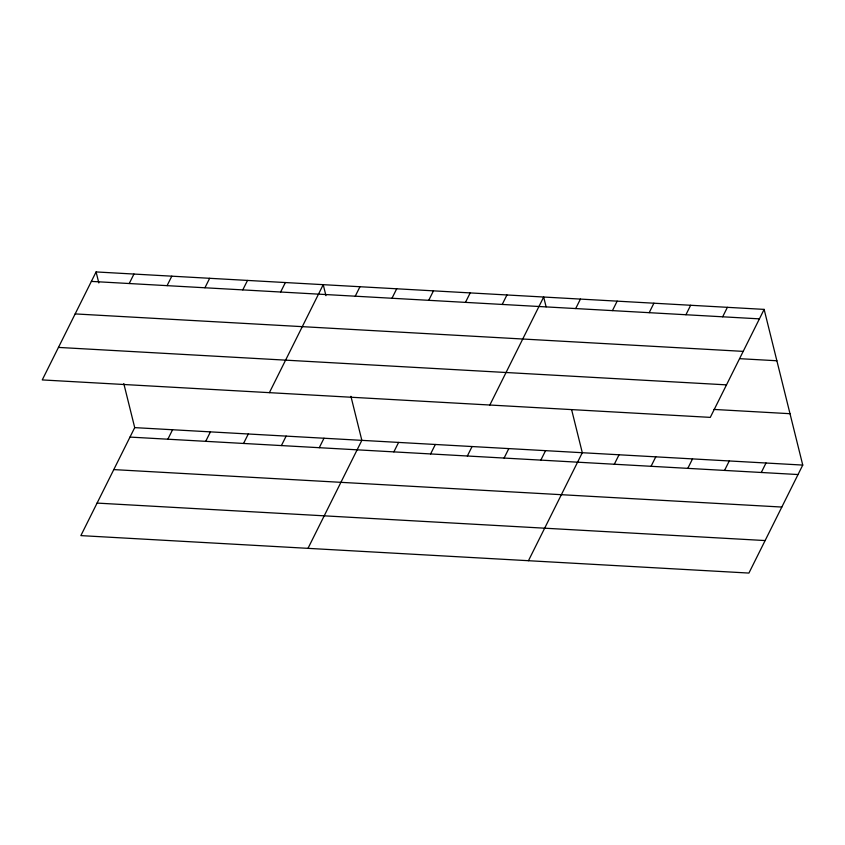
<?xml version="1.0" encoding="UTF-8"?>
<svg xmlns="http://www.w3.org/2000/svg" width="845" height="845" viewBox="0 0 845 845"><rect width="100%" height="100%" fill="white"/><g stroke="black" fill="none" stroke-linecap="round" stroke-linejoin="round"><path stroke-width="1.27" d="M96.087 271.932L42.25 379.923L710.286 417.377L764.134 309.386L96.087 271.932L98.823 282.938M129.232 283.519L133.943 274.055M167.078 285.642L171.799 276.178M123.792 383.577L134.714 427.623L80.867 535.614L748.913 573.068L802.75 465.077L764.134 309.386M204.934 287.765L209.655 278.301M167.849 439.21L172.57 429.746M242.79 289.888L247.511 280.424M205.705 441.333L210.426 431.858M280.646 292.011L285.367 282.547M243.561 443.456L248.282 433.981M269.386 392.661L323.223 284.67L325.959 295.676M355.249 296.194L359.97 286.73M281.417 445.579L286.138 436.104M391.985 298.253L396.706 288.789M319.273 447.702L323.994 438.228M428.732 300.313L433.453 290.849M308.002 548.342L361.85 440.351L350.918 396.316M465.468 302.373L470.19 292.909M393.865 451.885L398.587 442.41M502.215 304.443L506.937 294.968M430.612 453.945L435.333 444.47M489.836 405.019L543.673 297.028L546.102 306.82M467.348 456.004L472.07 446.53M575.698 308.562L580.42 299.088M504.095 458.064L508.817 448.589M612.445 310.622L617.156 301.147M540.832 460.124L545.553 450.66M649.182 312.682L653.903 303.207M528.452 560.71L582.3 452.719L571.674 409.899M685.929 314.741L690.65 305.267M614.315 464.243L619.036 454.779M722.665 316.801L727.387 307.326M651.062 466.303L655.783 456.839M687.798 468.362L692.52 458.898M724.545 470.422L729.267 460.958M761.292 472.482L766.003 463.018M91.376 281.406L759.412 318.861M75.163 313.917L743.199 351.372M740.135 358.702L776.872 360.762M58.463 347.411L726.499 384.866M713.898 409.434L790.001 413.701M134.714 427.623L802.75 465.077M129.993 437.087L798.029 474.541M113.779 469.598L781.815 507.053M97.08 503.092L765.116 540.557"/></g></svg>
